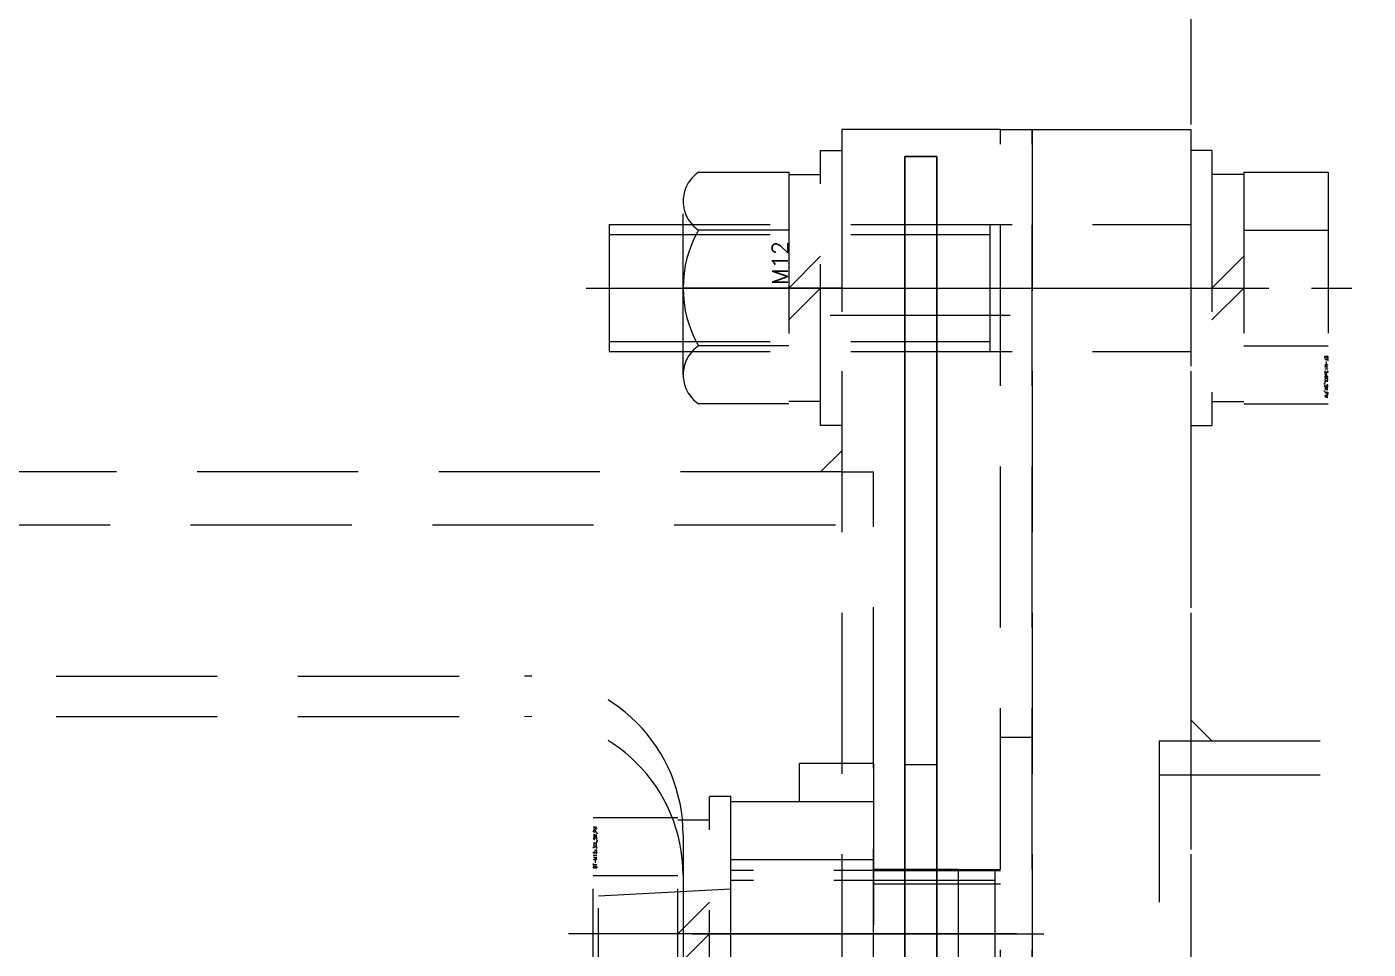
# Model space of a CAD drawing. Header units: millimetres. Extents: x 0 to 38884, y -3675 to 8056.
# Drawn here: x 3260.8 to 3387.6, y 4477.3 to 4564.5 of the extents above; entities that cross this region are included whole.
import ezdxf

# ---------------------------------------------------------------- set-up
doc = ezdxf.new("R2010")
doc.units = ezdxf.units.MM
doc.header["$LTSCALE"] = 2.4
doc.header["$PDMODE"] = 99
doc.header["$PDSIZE"] = 1
doc.linetypes.add('CENTER2', pattern=[28.575, 19.05, -3.175, 3.175, -3.175])
doc.linetypes.add('HIDDEN', pattern=[9.525, 6.35, -3.175])
for name, color, linetype, lineweight in [('04_HIDDEN', 2, 'HIDDEN', 13), ('05_CENTER', 4, 'CENTER2', 13), ('08_DIM', 3, 'Continuous', 13)]:
    doc.layers.add(name, color=color, linetype=linetype, lineweight=lineweight)
doc.layers.add('10_DRAFT', color=8, linetype='Continuous', lineweight=0, plot=False)
doc.styles.add('KSS_TXT', font='txt.shx', dxfattribs={"bigfont": 'extfont2.shx'})
doc.styles.add('KSS_TXT_L', font='txt.shx', dxfattribs={"height": 3, "bigfont": 'extfont2.shx'})
doc.dimstyles.new('KSS_DIM', dxfattribs={"dimscale": 2, "dimtxt": 3, "dimasz": 2.5, "dimexe": 1.25, "dimexo": 0.625, "dimtad": 1, "dimdsep": 46, "dimtxsty": 'KSS_TXT', "dimblk": 'OPEN30', "dimcen": 0, "dimazin": 2, "dimtfac": 0.75, "dimtmove": 0, "dimatfit": 3, "dimldrblk": 'OPEN30', "dimfxl": 1.25, "dimtolj": 1, "dimarcsym": 0})

# ---------------------------------------------------------------- blocks, each defined once
blk = doc.blocks.new('A$C33B27836_1')
at = {"color": 3}
blk.add_lwpolyline([(0, 115), (3, 115), (3, -115), (0, -115)], close=True, dxfattribs=at)
at = {"layer": '04_HIDDEN', "color": 3}
for p, q in [((0, 57.5), (3, 57.5)), ((0, -57.5), (3, -57.5))]:
    blk.add_line(p, q, dxfattribs=at)
at = {"layer": '05_CENTER'}
for p, q in [((-7.07, 100), (9.94, 100)), ((-7.07, -100), (9.94, -100))]:
    blk.add_line(p, q, dxfattribs=at)
at = {"layer": '10_DRAFT'}
blk.add_line((0, 0), (3, 0), dxfattribs=at)
blk = doc.blocks.new('_Open30')
at = {"color": 0, "linetype": 'ByBlock', "lineweight": -2}
for p, q in [((-1, 0.2679), (0, 0)), ((0, 0), (-1, -0.2679)), ((0, 0), (-1, 0))]:
    blk.add_line(p, q, dxfattribs=at)
blk = doc.blocks.new('*D389')
at = {"layer": '08_DIM', "color": 0, "lineweight": -2, "transparency": 16777216}
for p, q in [((3269.55, 4789.81), (2879.25, 4789.81)), ((2891.75, 4764.81), (2891.75, 4114.81)), ((3269.55, 4089.81), (2879.25, 4089.81))]:
    blk.add_line(p, q, dxfattribs=at)
at = {"layer": 'Defpoints', "color": 0, "transparency": 16777216}
for p in [(3275.8, 4789.81), (2891.75, 4089.81), (3275.8, 4089.81)]:
    blk.add_point(p, dxfattribs=at)
at = {"layer": '08_DIM', "color": 0, "lineweight": -2, "transparency": 16777216, "xscale": 25, "yscale": 25, "zscale": 25}
for p, rotation in [((2891.75, 4789.81), 90), ((2891.75, 4089.81), 270)]:
    blk.add_blockref('_Open30', p, dxfattribs=dict(at, rotation=rotation))
at = {"layer": '08_DIM', "color": 0, "transparency": 16777216, "insert": (2870.5, 4439.81), "char_height": 30, "attachment_point": 5, "rotation": 90, "style": 'KSS_TXT'}
blk.add_mtext('\\A1;700', dxfattribs=at)
blk = doc.blocks.new('A$C1140449C_1')
at = {"layer": '04_HIDDEN'}
blk.add_lwpolyline([(-245, -250), (245, -250), (250, -245), (250, 245), (245, 250), (-245, 250), (-250, 245), (-250, -245)], close=True, dxfattribs=at)
blk = doc.blocks.new('A$C01295FB4_1')
blk.add_blockref('A$C1140449C_1', (0, 0))
blk = doc.blocks.new('MUCFC207a_1')
at = {"color": 0}
for p, q in [((-45, 8), (-45, 0)), ((-45, 8), (45, 8)), ((-55, 0), (55, 0)), ((-55, 0), (-55, -7)), ((-51.39, 0), (-51.39, -13.5)), ((-51.39, -7), (-55, -7)), ((-16.79, -13.5), (-51.39, -13.5)), ((-42.5, -26), (-43.16, -13.5)), ((42.5, -26), (-42.5, -26))]:
    blk.add_line(p, q, dxfattribs=at)
at = {"layer": '04_HIDDEN', "color": 0}
blk.add_line((-45.89, 0), (-45.89, -13.5), dxfattribs=at)
at = {"layer": '05_CENTER', "color": 0}
blk.add_line((-38.89, -17.16), (-38.89, 3.27), dxfattribs=at)
blk = doc.blocks.new('A$C038C65EF_1')
at = {"color": 0}
for p, q in [((-15, 82.6), (-165, 82.6)), ((-135, 59.45), (-45, 59.45))]:
    blk.add_line(p, q, dxfattribs=at)
blk.add_lwpolyline([(-15, -115), (0, -115), (0, 115), (-15, 115)], close=True, dxfattribs=at)
at = {"color": 3}
blk.add_lwpolyline([(-15, 82.6), (-17, 82.6), (-17, 82.6), (-15, 84.6)], close=True, dxfattribs=at)
at = {"color": 0}
blk.add_lwpolyline([(-135, 63.28), (-45, 63.28, -0.414214), (-30, 48.28), (-30, -48.28, -0.414214), (-45, -63.28), (-135, -63.28, -0.414214), (-150, -48.28), (-150, 48.28, -0.414214)], format="xyb", close=True, dxfattribs=at)
blk.add_arc((-45, 44.45), 15, 0, 90, dxfattribs=at)
at = {"layer": '04_HIDDEN'}
for p, q in [((-15, 82.6), (-12, 82.6)), ((-12, -82.6), (-12, 82.6)), ((-168, 77.6), (-12, 77.6)), ((-12, 44.89), (0, 44.89)), ((-12, 43.64), (0, 43.64))]:
    blk.add_line(p, q, dxfattribs=at)
at = {"layer": '04_HIDDEN', "color": 9}
blk.add_line((-12, 45), (0, 45), dxfattribs=at)
at = {"layer": '05_CENTER'}
for p, q in [((-22.37, 100), (7.26, 100)), ((-16.14, 38.89), (4.12, 38.89))]:
    blk.add_line(p, q, dxfattribs=at)
blk = doc.blocks.new('A$C4DE534E5_2')
at = {"color": 0, "linetype": 'CENTER2'}
blk.add_line((0, -27.01), (0, 15.35), dxfattribs=at)
at = {"color": 0}
for p, q in [((-10.97, 13), (10.97, 13)), ((-10.97, 5), (-10.97, 13)), ((-5.48, 5), (-5.48, 13)), ((5.48, 5), (5.48, 13)), ((10.97, 5), (10.97, 13)), ((-10.97, 5), (10.97, 5)), ((-10.75, 5), (-10.75, 2)), ((0, 2), (-3, 5)), ((0, 5), (3, 2)), ((10.75, 2), (10.75, 5)), ((-13, 2), (13, 2)), ((-13, 2), (-13, 0)), ((13, 0), (13, 2)), ((-13, 0), (13, 0))]:
    blk.add_line(p, q, dxfattribs=at)
at = {"color": 0, "linetype": 'HIDDEN'}
for p, q in [((-6, -25), (-6, 0)), ((-5.05, -25), (-5.05, 0)), ((5.05, -25), (5.05, 0)), ((6, -25), (6, 0)), ((-6, -25), (6, -25))]:
    blk.add_line(p, q, dxfattribs=at)
at = {"layer": '10_DRAFT', "style": 'KSS_TXT_L'}
blk.add_text('BT-M12x30L,SW,PW', height=0.3, dxfattribs=at).set_placement((6.19, 12.66))
blk = doc.blocks.new('M12Nza_1_1_1')
at = {"color": 0}
for p, q in [((-8.21, 15), (8.21, 15)), ((-10.95, 5), (-10.95, 13.53)), ((-5.47, 5), (-5.47, 13.53)), ((5.48, 5), (5.48, 13.53)), ((10.95, 13.53), (10.95, 5)), ((10.95, 5), (-10.95, 5)), ((-10.75, 2), (-10.75, 5)), ((0, 2), (-3, 5)), ((0, 5), (3, 2)), ((10.75, 5), (10.75, 2))]:
    blk.add_line(p, q, dxfattribs=at)
at = {"color": 0, "linetype": 'CENTER2'}
blk.add_line((0, 0), (0, 15), dxfattribs=at)
at = {"color": 0}
blk.add_lwpolyline([(-13, 2), (13, 2), (13, 0), (-13, 0)], close=True, dxfattribs=at)
for centre, radius, start, end in [((-8.21, 11.71), 3.29, 33.626, 146.374), ((0, 4.05), 10.95, 60, 120), ((8.21, 11.71), 3.29, 33.626, 146.374)]:
    blk.add_arc(centre, radius, start, end, dxfattribs=at)
at = {"layer": '10_DRAFT', "style": 'KSS_TXT'}
blk.add_text('M12', height=1.5, dxfattribs=at).set_placement((0.31, 5.09))
blk = doc.blocks.new('A$C1EEF0FFA_1')
at = {"color": 0, "linetype": 'CENTER2'}
blk.add_line((0, -57.16), (0, 15.24), dxfattribs=at)
at = {"color": 0}
for p, q in [((-10.97, 13), (10.97, 13)), ((-10.97, 5), (-10.97, 13)), ((-5.48, 5), (-5.48, 13)), ((5.48, 5), (5.48, 13)), ((10.97, 5), (10.97, 13)), ((-10.97, 5), (10.97, 5)), ((-10.75, 5), (-10.75, 2)), ((0, 2), (-3, 5)), ((0, 5), (3, 2)), ((10.75, 2), (10.75, 5)), ((-13, 2), (13, 2)), ((-13, 2), (-13, 0)), ((13, 0), (13, 2)), ((-13, 0), (13, 0))]:
    blk.add_line(p, q, dxfattribs=at)
at = {"color": 0, "linetype": 'HIDDEN'}
for p, q in [((-6, -55), (-6, 0)), ((6, -55), (6, 0)), ((-6, -19), (6, -19)), ((-5.05, -55), (-5.05, -19)), ((5.05, -55), (5.05, -19)), ((-6, -55), (6, -55))]:
    blk.add_line(p, q, dxfattribs=at)
at = {"layer": '10_DRAFT', "style": 'KSS_TXT_L'}
blk.add_text('BT-M12x60L,SW,PW', height=0.3, dxfattribs=at).set_placement((6.42, 12.66))
blk = doc.blocks.new('A$C6C15682F_1')
for name in ['A$C038C65EF_1', 'A$C33B27836_1']:
    blk.add_blockref(name, (-3, 0))
at = {"rotation": 90}
blk.add_blockref('M12Nza_1_1_1', (-18, 100), dxfattribs=at)
at = {"layer": '04_HIDDEN'}
for name, p, rotation in [('A$C1EEF0FFA_1', (15, 100), 270), ('A$C4DE534E5_2', (-28.5, 38.89), 90)]:
    blk.add_blockref(name, p, dxfattribs=dict(at, rotation=rotation))
at = {"layer": '04_HIDDEN', "color": 4, "rotation": 270}
blk.add_blockref('MUCFC207a_1', (-15, 0), dxfattribs=at)
blk = doc.blocks.new('A$C199D012F_1')
at = {"color": 0}
for points in [[(20, -250), (510, -250), (515, -245), (515, 245), (510, 250), (20, 250), (15, 245), (15, -245)], [(0, 115), (15, 115), (15, -115), (0, -115)]]:
    blk.add_lwpolyline(points, close=True, dxfattribs=at)
at = {"color": 3}
blk.add_lwpolyline([(15, 57.15), (17, 57.15), (17, 57.15), (15, 59.15)], close=True, dxfattribs=at)
at = {"layer": '04_HIDDEN'}
for p, q in [((12, 57.15), (463, 57.15)), ((12, 57.15), (12, -57.15)), ((12, 53.95), (65, 53.95))]:
    blk.add_line(p, q, dxfattribs=at)
at = {"layer": '05_CENTER'}
blk.add_line((-7, 100), (22.38, 100), dxfattribs=at)

msp = doc.modelspace()

# ---------------------------------------------------------------- block references
for name, p in [('A$C01295FB4_1', (3620.8009, 4439.8066)), ('A$C33B27836_1', (3343.7775, 4437.2359))]:
    msp.add_blockref(name, p)
at = {"layer": '04_HIDDEN'}
for name in ['A$C199D012F_1', 'A$C6C15682F_1']:
    msp.add_blockref(name, (3355.8009, 4439.8066), dxfattribs=at)

# ---------------------------------------------------------------- dimensions: what is measured, and where the dimension line sits
at = {"layer": '08_DIM'}
dim = msp.add_linear_dim(base=(2891.7509, 4089.8066), p1=(3275.8009, 4789.8066), p2=(3275.8009, 4089.8066), angle=90, dimstyle='KSS_DIM', override={"dimscale": 10, "dimarcsym": 1}, dxfattribs=at)
dim.commit()
dim.dimension.update_dxf_attribs({"geometry": '*D389', "text_midpoint": (2870.5009, 4439.8066)})

doc.saveas('drawing.dxf')
